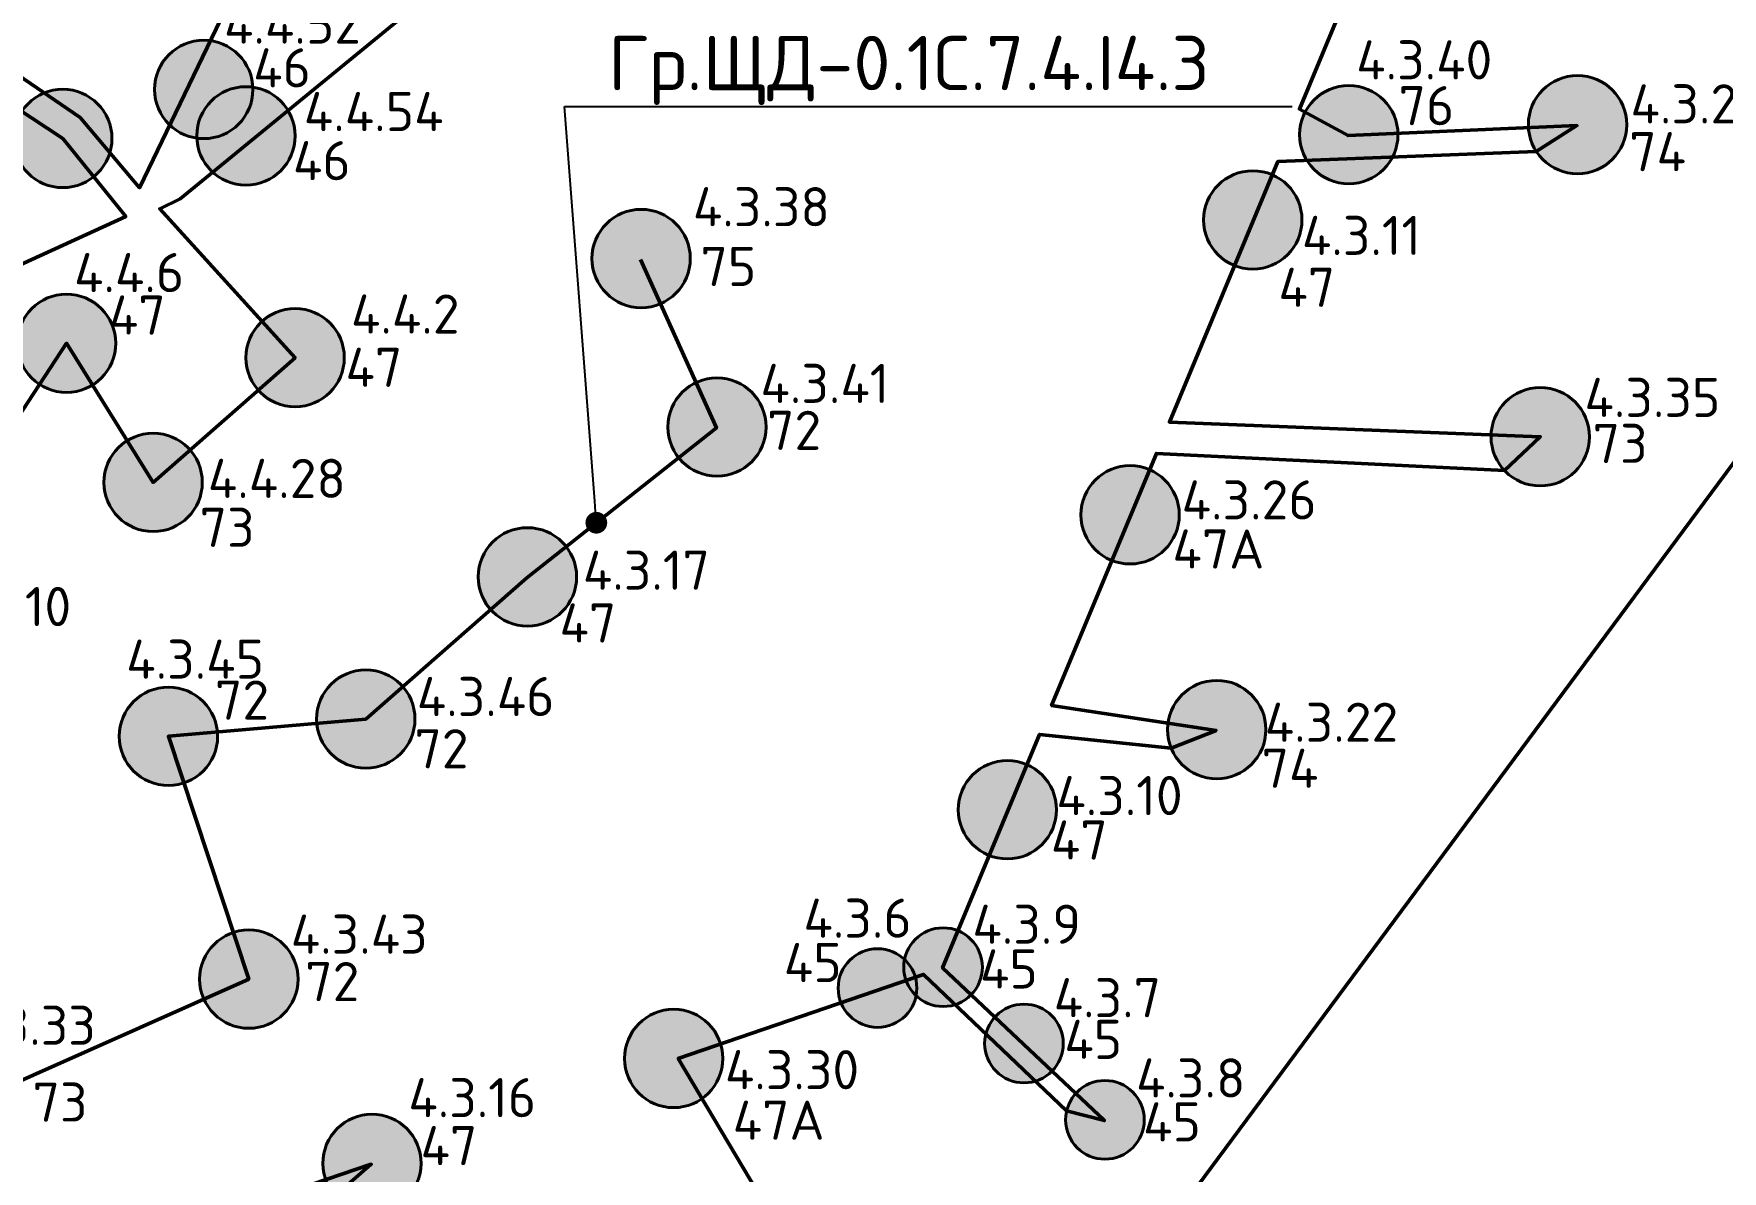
# Model space of a CAD drawing. Header units: millimetres. Extents: x -813692 to 807431, y 0 to 1813163.
# Drawn here: x 61852 to 69623, y 821889 to 827124 of the extents above; entities that cross this region are included whole.
import ezdxf
from ezdxf import colors
from ezdxf.entities.mleader import LeaderData, LeaderLine
from ezdxf.math import Vec2, Vec3

# ---------------------------------------------------------------- set-up
doc = ezdxf.new("R2010")
doc.units = ezdxf.units.MM
for name, color, linetype, lineweight in [('_АСУД_Щиты', 6, 'Continuous', 0), ('_Гр.ЩД-0.1С.7.4.I4.1', 6, 'Continuous', 50), ('_Гр.ЩД-0.1С.7.4.I4.2', 6, 'Continuous', 50), ('_Гр.ЩД-0.1С.7.4.I4.3', 6, 'Continuous', 50), ('_Гр.ЩД-0.1С.7.4.I4.4', 6, 'Continuous', 50), ('A-ANNO-DIMS', 7, 'Continuous', 9), ('АР_монолит', 252, 'Continuous', 50)]:
    doc.layers.add(name, color=color, linetype=linetype, lineweight=lineweight)
for name, color, linetype, lineweight, true_color in [('DLX_LUM 1', 7, 'Continuous', 40, 0x130bf4), ('DLX_LUM 10', 7, 'Continuous', 40, 0x130bf4), ('DLX_LUM 14', 7, 'Continuous', 40, 0x130bf4), ('DLX_LUM 17', 7, 'Continuous', 40, 0x130bf4), ('DLX_LUM 18', 7, 'Continuous', 40, 0x130bf4), ('DLX_LUM 3', 7, 'Continuous', 40, 0x130bf4), ('DLX_LUM 6', 7, 'Continuous', 40, 0x130bf4), ('DLX_LUM 7', 7, 'Continuous', 40, 0xf4170b), ('DLX_LUM 9', 7, 'Continuous', 40, 0x130bf4)]:
    doc.layers.add(name, color=color, linetype=linetype, lineweight=lineweight, true_color=true_color)
doc.layers.add('Вставка', color=252, linetype='Continuous')
doc.styles.add('GOST 2.304', font='GOST Common.ttf')
doc.styles.add('ISOCPEUR', font='isocpeur.ttf')
doc.styles.add('TableTextStyle', font='isocpeur.ttf')
doc.linetypes.add('Truba', pattern='A,3e-05,[4,MSH_7,S=1,R=0,X=0,Y=0],-3.022072', length=3.022102)
doc.dimstyles.new('М-200', dxfattribs={"dimtxt": 400, "dimasz": 160, "dimexe": 200, "dimexo": 400, "dimgap": 50, "dimtad": 1, "dimdec": 0, "dimzin": 0, "dimdsep": 46, "dimtxsty": 'GOST 2.304', "dimblk": 'ARCHTICK', "dimcen": 180, "dimdle": 200, "dimadec": 0, "dimazin": 0, "dimtfac": 1, "dimtdec": 0, "dimtmove": 1, "dimatfit": 0, "dimfxl": 1, "dimtolj": 1, "dimtzin": 0, "dimarcsym": 0})

# ---------------------------------------------------------------- blocks, each defined once
blk = doc.blocks.new('_ArchTick')
at = {"color": 0, "linetype": 'ByBlock', "const_width": 0.15}
blk.add_lwpolyline([(-0.5, -0.5), (0.5, 0.5)], dxfattribs=at)
blk = doc.blocks.new('*D38')
at = {"layer": 'A-ANNO-DIMS', "color": 0, "lineweight": -2, "transparency": 16777216}
blk.add_arc((-165703.8, -113309.3), 107894.2, 269.999998, 325.999999, dxfattribs=at)
at = {"layer": 'Defpoints', "color": 0, "lineweight": 30, "transparency": 16777216}
for p in [(-165703.8, -113309.3), (-165703.8, -113309.3), (-75741.3, -173989.8), (-131171, -215527.9), (-165703.8, -221903.3)]:
    blk.add_point(p, dxfattribs=at)
at = {"layer": 'A-ANNO-DIMS', "color": 0, "lineweight": -2, "transparency": 16777216, "xscale": 160, "yscale": 160, "zscale": 160}
for p, rotation in [((-76255.4, -173643), 55.99999895826774), ((-165703.8, -221203.5), 179.9999981265246)]:
    blk.add_blockref('_ArchTick', p, dxfattribs=dict(at, rotation=rotation))
at = {"layer": 'A-ANNO-DIMS', "color": 0, "transparency": 16777216, "insert": (-114299.5, -207822), "char_height": 400, "attachment_point": 5, "rotation": 28.54122, "style": 'GOST 2.304'}
blk.add_mtext('\\A1;56,0%%D', dxfattribs=at)
blk = doc.blocks.new('DIC23')
at = {"layer": '_Гр.ЩД-0.1С.7.4.I4.4', "color": 18, "true_color": 0x000000, "style": 'TableTextStyle'}
for s, p in [('46', (-318.3, -1813, -497)), ('46', (-135.3, -2240.3, -497)), ('47', (-982.3, -2950.8, -497)), ('47', (106.7, -3191.3, -497)), ('73', (-564.5, -3927.8, -497))]:
    blk.add_text(s, height=180, dxfattribs=at).set_placement(p)
at = {"layer": '_Гр.ЩД-0.1С.7.4.I4.4', "lineweight": 0, "ltscale": 100, "style": 'TableTextStyle'}
for tag, p, height in [('45', (3130, 6595.2, -497), 180), ('45', (3311.5, 6150.4, -497), 180), ('46', (2066.9, 5917, -497), 180), ('46', (3030.9, 5360.1, -497), 180), ('46', (2028.6, 4977.2, -497), 180), ('75', (3791, 4814.7, -497), 180), ('46', (566.6, 4644.6, -497), 180), ('46', (2512.6, 4617.5, -497), 180), ('73', (1557.7, 4325.2, -497), 180), ('74', (5593.2, 4267.7, -497), 180), ('46', (533, 3767.4, -497), 180), ('46', (2192.8, 3556.5, -497), 180), ('74', (5059.7, 3326.4, -497), 180), ('46', (-235.2, 3163.4, -497), 180), ('46А', (1764.6, 2620.2, -497), 180), ('47А', (-1123.2, 2351.4, -497), 180), ('74', (-88.5, 2264.4, -497), 180), ('76', (3114.1, 2100.8, -497), 180), ('73', (-2438.1, 2055.5, -497), 180), ('74', (-1027.5, 1698.6, -497), 180), ('46', (1339.7, 1696.8, -497), 180), ('47', (-2282.5, 1383.8, -497), 180), ('45', (-3159.9, 865.8, -497), 180), ('47А', (-46.4, 860.2, -497), 180), ('47', (3089.2, 690.6, -497), 180), ('73', (-2052.6, 580.5, -497), 180), ('S', (888.6, 446.5), 250), ('73', (443.1, 79.6, -497), 180), ('72', (-569.5, -264.3, -497), 180), ('48', (-2447.8, -616.6, -497), 180), ('47', (149.5, -581, -497), 180), ('74', (2373.6, -628, -497), 180), ('74', (3580.2, -654.1, -497), 180), ('47', (1383.6, -749.2, -497), 180), ('72', (-1211.9, -922.6, -497), 180), ('47А', (852, -1300.9, -497), 180), ('73', (-2985.8, -1432.4, -497), 180), ('46', (-452.6, -1611.7, -497), 180), ('76', (-3954.7, -1920.7, -497), 180), ('46', (-85.2, -2014.3, -497), 180), ('47', (-1955.7, -2103.6, -497), 180), ('48', (-2206.4, -2588.7, -497), 180), ('47', (-1142.8, -2755.3, -497), 180), ('73', (-3684, -2844.7, -497), 180), ('47', (131.9, -2946.1, -497), 180), ('71', (-2749.1, -3464.9, -497), 180), ('48А', (-3288.3, -3735.8, -497), 180), ('73', (-526.9, -3702.6, -497), 180), ('73', (-5271.1, -3772, -497), 180), ('48', (-6885.6, -4104.5, -497), 180), ('47А', (-1745.7, -4292.3, -497), 180), ('76', (-4060.3, -4480.1, -497), 180), ('48', (-5056.3, -4569, -497), 180), ('46', (-6393.7, -5146.5, -497), 180), ('47', (-2545.3, -5417.3, -497), 180), ('73', (-5199.9, -5495.9, -497), 180), ('73', (-4660.7, -6904.7, -497), 180), ('S', (-7967.8, -9609), 250)]:
    blk.add_attdef(tag, p, '', height=height, dxfattribs=at)
blk = doc.blocks.new('DIC22')
at = {"lineweight": 0, "ltscale": 100, "style": 'TableTextStyle'}
for tag, p, height in [('S', (-245, 2498.1), 250), ('45', (2134, 2511, -497), 180), ('47', (962.9, 2452.8, -497), 180), ('45', (2028.6, 1960.1, -497), 180), ('72', (2879.2, 1719.6, -497), 180), ('45', (1091.2, 1610, -497), 180), ('47', (-131.5, 1505.8, -497), 180), ('72', (2082.1, 1236.3, -497), 180), ('72', (606, 960.6, -497), 180), ('45', (1605.6, 736, -497), 180), ('47А', (-661.4, 586.6, -497), 180), ('75', (3487.8, 570.7, -497), 180), ('73', (-35.3, 250.9, -497), 180), ('45', (1394.9, 237.4, -497), 180), ('72', (4599.4, 214, -497), 180), ('45', (1195.2, -272.6, -497), 180), ('47А', (902.2, -841.8, -497), 180), ('47', (355.3, -2203.3, -497), 180), ('76', (8.3, -2996.3, -497), 180), ('74', (1270.8, -3198.8, -497), 180), ('75', (-3044.3, -3672.3, -497), 180), ('47', (-241.3, -3804.4, -497), 180), ('72', (-2733.8, -4485.5, -497), 180), ('73', (1058.9, -4549.9, -497), 180), ('47А', (-795.1, -5021.5, -497), 180), ('47', (-3550.7, -5345, -497), 180), ('72', (-5652.6, -5754.5, -497), 180), ('72', (-4315.1, -5926.3, -497), 180), ('74', (-412.5, -6044.7, -497), 180), ('47', (-1371.7, -6382.2, -497), 180), ('S', (-8585.8, -6627.7), 250), ('45', (-2535.9, -6946.5, -497), 180), ('45', (-1758.3, -6974.3, -497), 180), ('72', (-4895.4, -7020.1, -497), 180), ('45', (-1383.9, -7312.4, -497), 180), ('73', (-6414.2, -7439.6, -497), 180), ('47А', (-8196.9, -7701.5, -497), 180), ('47А', (-2897, -7643.8, -497), 180), ('45', (-1005, -7681.8, -497), 180), ('47', (-4354.3, -7772.5, -497), 180), ('74', (-7793.5, -8156.6, -497), 180), ('47', (-5889.5, -8212.7, -497), 180), ('72', (-2350.6, -8431, -497), 180), ('47А', (-7315.2, -8716.9, -497), 180), ('47', (-9631.8, -8889.8, -497), 180), ('47', (-8700.5, -9182.9, -497), 180), ('73', (-3034.7, -9423.1), 180), ('73', (-7640.8, -9597.8, -497), 180), ('74', (-5078.6, -9867.3, -497), 180), ('73', (-2643.3, -10644.5), 180)]:
    blk.add_attdef(tag, p, '', height=height, dxfattribs=at)
at = {"layer": '_Гр.ЩД-0.1С.7.4.I4.3', "color": 18, "true_color": 0x000000, "style": 'TableTextStyle'}
for s, p in [('76', (203.3, -3207.1, -497)), ('74', (1265, -3418.8, -497)), ('75', (-3009.7, -3947, -497)), ('47', (-349.8, -4043.1, -497)), ('72', (-2703, -4701.3, -497)), ('73', (1096.8, -4761.5, -497)), ('47А', (-837.5, -5247.4, -497)), ('47', (-3658.5, -5587.9, -497)), ('72', (-5244, -5942.7, -497)), ('72', (-4326.1, -6166.7, -497)), ('74', (-426.9, -6256.5, -497)), ('47', (-1396.8, -6586.8, -497)), ('45', (-2626, -7150.6, -497)), ('72', (-4828.5, -7238.3, -497)), ('45', (-1723.2, -7180.2, -497)), ('45', (-1335.1, -7504.2, -497)), ('73', (-6083.5, -7792.8, -497)), ('47А', (-2861.3, -7876.1, -497)), ('45', (-972.7, -7884, -497)), ('47', (-4297.9, -7993.1, -497))]:
    blk.add_text(s, height=180, dxfattribs=at).set_placement(p)
blk = doc.blocks.new('A$Cab2378fa')
at = {"lineweight": 25}
h = blk.add_hatch(color=256, dxfattribs=at)
h.paths.add_polyline_path([(162.3, -156.8, 0.442338), (147.8, 177.8), (0, 0)])
h.paths.add_polyline_path([(-141.6, -170.3), (0, 0), (-163.2, 157.6, 0.430096)])
at = {"lineweight": 25, "true_color": 0xfff5f5}
h = blk.add_hatch(color=7, dxfattribs=at)
h.dxf.hatch_style = 1
h.paths.add_polyline_path([(0, 0), (-141.6, -170.3, 0.174923), (3, -222.4, 0.197808), (162.3, -156.8)])
h.paths.add_polyline_path([(-163.2, 157.6), (0, 0), (147.8, 177.8, 0.175398), (3, 230.2, 0.209014)])
blk.add_circle((3, 3.9), 226.3)
blk = doc.blocks.new('_Dot')
at = {"color": 0, "linetype": 'ByBlock', "lineweight": -2}
blk.add_line((-0.5, 0), (-1, 0), dxfattribs=at)
at = {"color": 0, "linetype": 'ByBlock', "const_width": 0.5}
blk.add_lwpolyline([(-0.25, 0, 1), (0.25, 0, 1)], format="xyb", close=True, dxfattribs=at)
blk = doc.blocks.new('Оси200')
at = {"layer": 'A-ANNO-DIMS'}
dim = blk.add_angular_dim_2l(base=(-131171, -215527.9), line1=((-165703.8, -113309.3), (-75741.3, -173989.8)), line2=((-165703.8, -113309.3), (-165703.8, -221903.3)), text='56,0%%D', dimstyle='М-200', override={"dimadec": 2, "dimtmove": 2}, dxfattribs=at)
dim.commit()
dim.dimension.update_dxf_attribs({"geometry": '*D38', "text_midpoint": (-114299.5, -207822), "dimtype": 130})
blk = doc.blocks.new('A$C6724712c')
at = {"layer": 'A-ANNO-DIMS', "color": 18, "lineweight": 0, "true_color": 0x000000}
blk.add_blockref('Оси200', (433047.4, 279674.7), dxfattribs=at)

msp = doc.modelspace()

# ---------------------------------------------------------------- block references
at = {"layer": 'Вставка', "linetype": 'Truba', "lineweight": 30, "ltscale": 100}
msp.add_blockref('A$C6724712c', (-266052.4, 717506.5), dxfattribs=at)

# ---------------------------------------------------------------- next in the draw order: linework, layer by layer
at = {"layer": '_АСУД_Щиты', "ltscale": 100}
msp.add_lwpolyline([(67670.1, 808752.2), (62423.5, 814953.1), (62492.7, 815026.3), (67086.1, 819506.6), (66332.4, 820639), (74307.8, 831401.1), (53130.7, 845228.8), (52171.3, 843820.9)], dxfattribs=at)
at = {"layer": '_Гр.ЩД-0.1С.7.4.I4.1', "ltscale": 100}
msp.add_lwpolyline([(53130.7, 845228.8), (74307.8, 831401.1), (66332.4, 820639), (67086.1, 819506.6), (62492.7, 815026.3), (63675.6, 813645.6), (61192.7, 811541.2)], dxfattribs=at)
at = {"layer": '_Гр.ЩД-0.1С.7.4.I4.2', "ltscale": 100}
msp.add_lwpolyline([(53130.7, 845228.8), (74307.8, 831401.1), (66332.4, 820639), (67086.1, 819506.6), (65132.2, 817600.7), (64917.4, 817692), (63987.5, 818043.4), (63678.3, 817026.5), (62653.9, 816118.7), (63192.5, 816596), (62469.1, 817258.7), (61337.3, 818037.7)], dxfattribs=at)
at = {"layer": '_Гр.ЩД-0.1С.7.4.I4.3', "ltscale": 100}
for points in [[(68940.4, 829815.2), (67677.4, 826776.8), (67901.3, 826655.5), (68954.2, 826701.4), (68767.2, 826582.4), (67577.1, 826535.5), (67078.7, 825336.4), (68785.5, 825269.2), (68620.6, 825114.2), (67018.7, 825192.1), (66536.7, 824032.6), (67293.5, 823917.4), (67087, 823835.7), (66481.2, 823899.1), (66034.7, 822824.9), (66779.6, 822122.2), (66605.7, 822166.8), (65946.9, 822794.8), (64818.4, 822407.8), (65246.7, 821684.5)], [(61596.4, 822218.5), (62841.8, 822772.9), (62471.6, 823890.5), (63380.2, 823970), (64121, 824620.3), (64993.5, 825310), (64644.3, 826085.5)], [(63237.8, 821776.4), (63405.5, 821921.2), (62459.1, 821598.6)]]:
    msp.add_lwpolyline(points, dxfattribs=at)
at = {"layer": '_Гр.ЩД-0.1С.7.4.I4.4', "ltscale": 100}
for points in [[(53130.7, 845228.8), (69144, 834772.8), (68498.1, 833769), (68850.6, 833543.8), (68831.1, 833374.1), (68550.8, 832956.7), (68014, 831946.1), (66077.1, 830897.6), (66047, 829306.7), (65225.1, 828615.4), (65637.4, 827803.8), (67294, 827786.7), (67142.4, 827618.7), (65616.9, 827618.7), (64911.3, 828351.4), (64521.7, 828824.5), (64099.5, 828510.3), (64519.9, 827997.2), (62526.2, 826363.6), (62431.5, 826318.3), (63054.8, 825633), (62401.4, 825059), (62002.7, 825699.2), (60390.2, 823234.4)], [(61432.6, 827170.8), (62065.2, 826738.3), (62338.9, 826414.7), (62981.3, 827750), (62467, 828158.7), (62464.1, 828242.1), (63159.9, 827974.1), (64307.6, 830413.2), (63214, 830619.8), (63211.1, 830707.5), (64446.1, 830707.5), (65572.6, 833101.7)], [(61211.1, 825796.8), (62275.3, 826282.5), (61985.5, 826641.8), (60960.2, 827318.8)]]:
    msp.add_lwpolyline(points, dxfattribs=at)

# ---------------------------------------------------------------- next in the draw order: block references
at = {"layer": '_Гр.ЩД-0.1С.7.4.I4.3', "lineweight": 0}
ref = msp.add_blockref('DIC22', (67930, 829910), dxfattribs=at)
ref.add_attrib('74', '4.3.22', (67517.5, 823865.3, -497), dxfattribs={"layer": '0', "lineweight": 0, "ltscale": 100, "height": 180, "style": 'TableTextStyle'})
ref.add_attrib('74', '4.3.24', (69200.8, 826711.2, -497), dxfattribs={"layer": '0', "lineweight": 0, "ltscale": 100, "height": 180, "style": 'TableTextStyle'})
ref.add_attrib('45', '4.3.6', (65394.1, 822963.5, -497), dxfattribs={"layer": '0', "lineweight": 0, "ltscale": 100, "height": 180, "style": 'TableTextStyle'})
ref.add_attrib('45', '4.3.7', (66546.1, 822597.6, -497), dxfattribs={"layer": '0', "lineweight": 0, "ltscale": 100, "height": 180, "style": 'TableTextStyle'})
ref.add_attrib('45', '4.3.8', (66925, 822228.2, -497), dxfattribs={"layer": '0', "lineweight": 0, "ltscale": 100, "height": 180, "style": 'TableTextStyle'})
ref.add_attrib('45', '4.3.9', (66171.7, 822935.7, -497), dxfattribs={"layer": '0', "lineweight": 0, "ltscale": 100, "height": 180, "style": 'TableTextStyle'})
ref.add_attrib('47', '4.3.10', (66558.3, 823527.8, -497), dxfattribs={"layer": '0', "lineweight": 0, "ltscale": 100, "height": 180, "style": 'TableTextStyle'})
ref.add_attrib('47', '4.3.11', (67688.7, 826105.6, -497), dxfattribs={"layer": '0', "lineweight": 0, "ltscale": 100, "height": 180, "style": 'TableTextStyle'})
ref.add_attrib('47', '4.3.16', (63575.7, 822137.5, -497), dxfattribs={"layer": '0', "lineweight": 0, "ltscale": 100, "height": 180, "style": 'TableTextStyle'})
ref.add_attrib('47', '4.3.17', (64379.3, 824565, -497), dxfattribs={"layer": '0', "lineweight": 0, "ltscale": 100, "height": 180, "style": 'TableTextStyle'})
ref.add_attrib('47А', '4.3.26', (67134.9, 824888.5, -497), dxfattribs={"layer": '0', "lineweight": 0, "ltscale": 100, "height": 180, "style": 'TableTextStyle'})
ref.add_attrib('47А', '4.3.30', (65033, 822266.2, -497), dxfattribs={"layer": '0', "lineweight": 0, "ltscale": 100, "height": 180, "style": 'TableTextStyle'})
ref.add_attrib('76', '4.3.40', (67938.3, 826913.7, -497), dxfattribs={"layer": '0', "lineweight": 0, "ltscale": 100, "height": 180, "style": 'TableTextStyle'})
ref.add_attrib('72', '4.3.41', (65196.2, 825424.5, -497), dxfattribs={"layer": '0', "lineweight": 0, "ltscale": 100, "height": 180, "style": 'TableTextStyle'})
ref.add_attrib('72', '4.3.43', (63034.6, 822889.9, -497), dxfattribs={"layer": '0', "lineweight": 0, "ltscale": 100, "height": 180, "style": 'TableTextStyle'})
ref.add_attrib('72', '4.3.45', (62277.4, 824155.5, -497), dxfattribs={"layer": '0', "lineweight": 0, "ltscale": 100, "height": 180, "style": 'TableTextStyle'})
ref.add_attrib('72', '4.3.46', (63614.9, 823983.7, -497), dxfattribs={"layer": '0', "lineweight": 0, "ltscale": 100, "height": 180, "style": 'TableTextStyle'})
ref.add_attrib('73', '4.3.33', (61515.8, 822470.4, -497), dxfattribs={"layer": '0', "lineweight": 0, "ltscale": 100, "height": 180, "style": 'TableTextStyle'})
ref.add_attrib('73', '4.3.35', (68988.9, 825360.1, -497), dxfattribs={"layer": '0', "lineweight": 0, "ltscale": 100, "height": 180, "style": 'TableTextStyle'})
ref.add_attrib('75', '4.3.38', (64885.7, 826237.7, -497), dxfattribs={"layer": '0', "lineweight": 0, "ltscale": 100, "height": 180, "style": 'TableTextStyle'})
at = {"layer": '_Гр.ЩД-0.1С.7.4.I4.4', "color": 3, "lineweight": 0}
ref = msp.add_blockref('DIC23', (63180, 828690), dxfattribs=at)
ref.add_attrib('47', '4.4.2', (63311.9, 825743.9, -497), dxfattribs={"lineweight": 0, "ltscale": 100, "height": 180, "style": 'TableTextStyle'})
ref.add_attrib('47', '4.4.6', (62037.2, 825934.7, -497), dxfattribs={"lineweight": 0, "ltscale": 100, "height": 180, "style": 'TableTextStyle'})
ref.add_attrib('47А', '4.4.10', (61434.3, 824397.7, -497), dxfattribs={"lineweight": 0, "ltscale": 100, "height": 180, "style": 'TableTextStyle'})
ref.add_attrib('46', '4.4.52', (62727.4, 827078.3, -497), dxfattribs={"lineweight": 0, "ltscale": 100, "height": 180, "style": 'TableTextStyle'})
ref.add_attrib('46', '4.4.54', (63094.8, 826675.7, -497), dxfattribs={"lineweight": 0, "ltscale": 100, "height": 180, "style": 'TableTextStyle'})
ref.add_attrib('73', '4.4.28', (62653.1, 824987.4, -497), dxfattribs={"lineweight": 0, "ltscale": 100, "height": 180, "style": 'TableTextStyle'})
at = {"layer": 'DLX_LUM 1', "ltscale": 100}
for p in [(68954.2, 826701.4), (67293.5, 823917.4)]:
    msp.add_blockref('A$Cab2378fa', p, dxfattribs=at)
at = {"layer": 'DLX_LUM 10', "ltscale": 100}
msp.add_blockref('A$Cab2378fa', (67901.3, 826655.5), dxfattribs=at)
at = {"layer": 'DLX_LUM 14', "ltscale": 100}
for p in [(64993.5, 825310), (63377.2, 823966.1), (62468.7, 823886.6), (62838.8, 822769)]:
    msp.add_blockref('A$Cab2378fa', p, dxfattribs=at)
at = {"layer": 'DLX_LUM 17', "ltscale": 100}
for p in [(68782.5, 825265.3), (62398.4, 825055.1)]:
    msp.add_blockref('A$Cab2378fa', p, dxfattribs=at)
at = {"layer": 'DLX_LUM 18', "ltscale": 100}
msp.add_blockref('A$Cab2378fa', (64644.3, 826085.5), dxfattribs=at)
at = {"layer": 'DLX_LUM 3', "ltscale": 100, "xscale": 0.8, "yscale": 0.8, "zscale": 0.8}
for p in [(66034.7, 822824.9), (65733, 822728.9), (66407.1, 822473.6), (66779.6, 822122.2)]:
    msp.add_blockref('A$Cab2378fa', p, dxfattribs=at)
at = {"layer": 'DLX_LUM 6', "ltscale": 100}
for p in [(61982.6, 826637.9), (67459.6, 826263.1), (61999.7, 825695.3), (63051.8, 825629.1), (64121, 824620.3), (66330, 823548.8), (63405.5, 821921.2)]:
    msp.add_blockref('A$Cab2378fa', p, dxfattribs=at)
at = {"layer": 'DLX_LUM 7', "ltscale": 100}
for p in [(66894.8, 824905.9), (64794, 822403.9)]:
    msp.add_blockref('A$Cab2378fa', p, dxfattribs=at)
at = {"layer": 'DLX_LUM 9', "ltscale": 100}
for p in [(62631.3, 826863.5), (62825.5, 826649.8)]:
    msp.add_blockref('A$Cab2378fa', p, dxfattribs=at)

# ---------------------------------------------------------------- next in the draw order: leaders
at = {"layer": '_Гр.ЩД-0.1С.7.4.I4.3'}
ml = msp.add_multileader_mtext('Standard', dxfattribs=at)
ml.set_content('Гр.ЩД-0.1С.7.4.I4.3', color=256, style='ISOCPEUR')
ml.set_leader_properties()
ml.set_arrow_properties(name='DOT')
ml.build(insert=Vec2(0, 0))
ml.multileader.update_dxf_attribs({"has_dogleg": 0, "text_left_attachment_type": 6, "text_right_attachment_type": 6, "arrow_head_size": 100})
ctx = ml.context
ctx.base_point, ctx.char_height, ctx.arrow_head_size, ctx.landing_gap_size, ctx.plane_origin = Vec3(64295.3, 826789.1), 250, 100, 200, Vec3(151595.4, 957271.9)
ctx.left_attachment, ctx.right_attachment = 6, 6
notes = []
notes.append((ctx, [(0, (1, 1, 0), (64287.3, 826789.1), (1, 0), 8, [(1, [(64441.2, 824873.4)], 0, [])])]))
ctx.mtext.insert, ctx.mtext.flow_direction = Vec3(64495.3, 827114.1), 5
for ctx, leaders in notes:
    for number, flags, end, landing, length, lines in leaders:
        leader = LeaderData()
        leader.index, (leader.has_last_leader_line, leader.has_dogleg_vector, leader.attachment_direction) = number, flags
        leader.last_leader_point, leader.dogleg_vector, leader.dogleg_length = Vec3(end), Vec3(landing), length
        for number, points, colour, breaks in lines:
            line = LeaderLine()
            line.index, line.vertices, line.color, line.breaks = number, Vec3.list(points), colors.encode_raw_color(colour), breaks
            leader.lines.append(line)
        ctx.leaders.append(leader)

doc.saveas('drawing.dxf')
